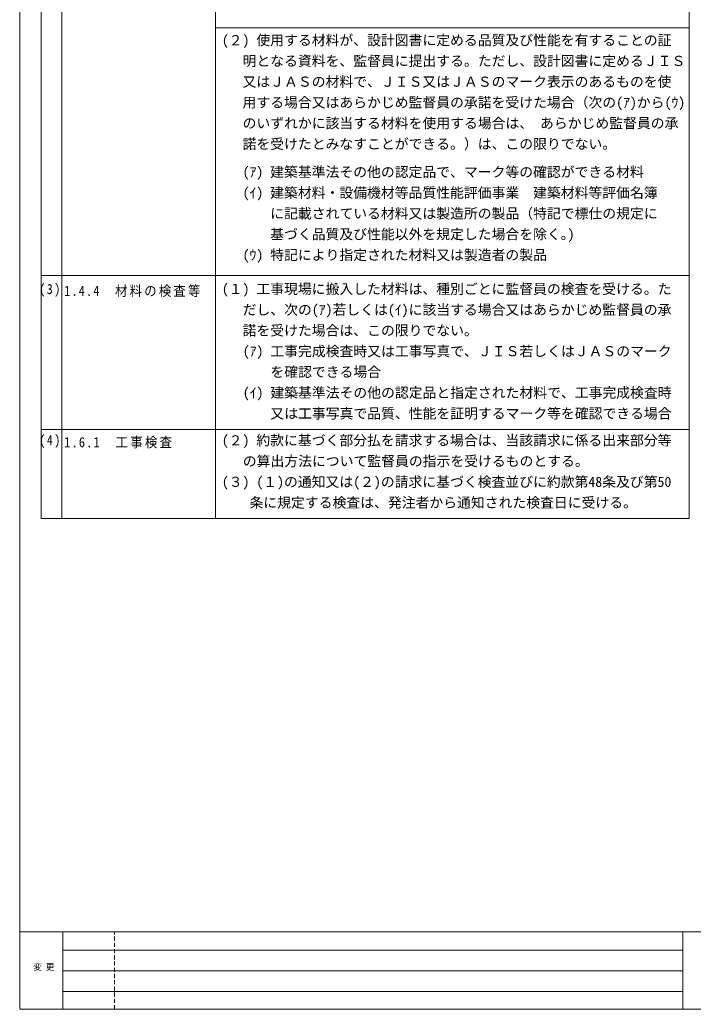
# Model space of a CAD drawing. Units: millimetres on the paper. Extents: x -396 to 396, y -283 to 286.
# Drawn here: x -395.6 to -200.9, y -283.5 to 2.7 of the extents above; entities that cross this region are included whole.
import ezdxf
from ezdxf.enums import TextEntityAlignment as Align

# ---------------------------------------------------------------- set-up
doc = ezdxf.new("R2010")
doc.units = ezdxf.units.MM
doc.linetypes.add('DASHED1', pattern=[1.8, 1.2, -0.6])
for name, color, linetype, lineweight in [('0-1', 4, 'Continuous', 9), ('0-2_文字', 7, 'Continuous', 9), ('0-F_タイトル', 5, 'Continuous', 9)]:
    doc.layers.add(name, color=color, linetype=linetype, lineweight=lineweight)
doc.styles.add('ＭＳ ゴシック', font='')
doc.styles.get('ＭＳ ゴシック').set_extended_font_data('MS Gothic')

msp = doc.modelspace()

# ---------------------------------------------------------------- linework, layer by layer
at = {"layer": '0-1'}
for p, q in [((-389.427, -141.591), (-389.427, 146.839)), ((-383.427, -141.591), (-383.427, 146.839)), ((-202.004, 146.839), (-202.004, -141.591)), ((-338.947, -141.591), (-338.947, 128.324)), ((-338.947, 0.33), (-202.004, 0.33)), ((-389.427, -71.281), (-202.004, -71.281)), ((-389.427, -115.801), (-202.004, -115.801)), ((-389.427, -141.591), (-202.004, -141.591))]:
    msp.add_line(p, q, dxfattribs=at)
at = {"layer": '0-F_タイトル', "color": 7}
for p, q in [((-395.577, -261.048), (396.422, -261.048)), ((-383.177, -283.464), (-383.177, -261.048)), ((-203.827, -283.464), (-203.827, -261.048)), ((-383.177, -266.376), (-203.827, -266.376)), ((-383.177, -272.376), (-203.827, -272.376)), ((-383.177, -278.376), (-203.827, -278.376))]:
    msp.add_line(p, q, dxfattribs=at)
at = {"layer": '0-F_タイトル', "color": 7, "linetype": 'DASHED1'}
msp.add_line((-368.177, -283.464), (-368.177, -261.048), dxfattribs=at)
at = {"layer": '0-F_タイトル', "color": 7}
msp.add_lwpolyline([(396.422, -283.464), (-395.577, -283.464), (-395.577, 286.452)], dxfattribs=at)

# ---------------------------------------------------------------- texts
at = {"layer": '0-2_文字', "style": 'ＭＳ ゴシック'}
for s, p in [('(２) 使用する材料が、設計図書に定める品質及び性能を有することの証', (-337.155, -5.56)), ('\u3000 明となる資料を、監督員に提出する。ただし、設計図書に定めるＪＩＳ', (-337.155, -11.56)), ('   又はＪＡＳの材料で、ＪＩＳ又はＪＡＳのマーク表示のあるものを使', (-337.155, -17.56)), ('   用する場合又はあらかじめ監督員の承諾を受けた場合（次の(ｱ)から(ｳ)', (-337.155, -23.56)), ('\u3000 のいずれかに該当する材料を使用する場合は、 あらかじめ監督員の承', (-337.155, -29.56)), ('   諾を受けたとみなすことができる。）は、この限りでない。', (-337.155, -35.56)), ('\u3000 (ｱ) 建築基準法その他の認定品で、マーク等の確認ができる材料', (-337.155, -43.669)), ('\u3000 (ｲ) 建築材料・設備機材等品質性能評価事業\u3000建築材料等評価名簿', (-337.155, -49.669)), ('\u3000\u3000   に記載されている材料又は製造所の製品（特記で標仕の規定に', (-337.155, -55.669)), ('\u3000\u3000   基づく品質及び性能以外を規定した場合を除く｡)', (-337.155, -61.669)), ('\u3000 (ｳ) 特記により指定された材料又は製造者の製品', (-337.155, -67.669)), ('(１) 工事現場に搬入した材料は、種別ごとに監督員の検査を受ける。た', (-337.155, -77.505)), ('\u3000\u3000だし、次の(ｱ)若しくは(ｲ)に該当する場合又はあらかじめ監督員の承', (-339.147, -83.505)), ('\u3000\u3000諾を受けた場合は、この限りでない。', (-339.147, -89.505)), ('\u3000 (ｱ) 工事完成検査時又は工事写真で、ＪＩＳ若しくはＪＡＳのマーク', (-337.109, -95.505)), ('\u3000\u3000   を確認できる場合', (-337.109, -101.505)), ('\u3000 (ｲ) 建築基準法その他の認定品と指定された材料で、工事完成検査時', (-337.109, -107.505)), ('\u3000\u3000   又は工事写真で品質、性能を証明するマーク等を確認できる場合', (-337.109, -113.505)), ('(２) 約款に基づく部分払を請求する場合は、当該請求に係る出来部分等', (-337.155, -121.287)), ('\u3000 の算出方法について監督員の指示を受けるものとする。', (-337.081, -127.287)), ('(３) (１)の通知又は(２)の請求に基づく検査並びに約款第48条及び第50', (-337.155, -133.287)), ('\u3000\u3000条に規定する検査は、発注者から通知された検査日に受ける。', (-337.155, -139.287))]:
    msp.add_text(s, height=2.933, dxfattribs=at).set_placement(p, align=Align.BOTTOM_LEFT)
at = {"layer": '0-2_文字', "char_height": 2.933, "attachment_point": 7, "style": 'ＭＳ ゴシック'}
for s, insert in [('\\T1.29;\\W0.85;(3)', (-389.945, -77.426)), ('\\T1.17;\\W0.9;1.4.4\u3000材料の検査等', (-382.746, -77.505)), ('\\T1.29;\\W0.85;(4)', (-389.945, -121.138)), ('\\T1.18;\\W0.9;1.6.1\u3000工事検査', (-382.746, -121.287))]:
    msp.add_mtext(s, dxfattribs=dict(at, insert=insert))
at = {"layer": '0-F_タイトル', "color": 7, "style": 'ＭＳ ゴシック', "width": 0.95}
msp.add_text('変 更', height=1.833, dxfattribs=at).set_placement((-391.677, -272.698), align=Align.BOTTOM_LEFT)

doc.saveas('drawing.dxf')
